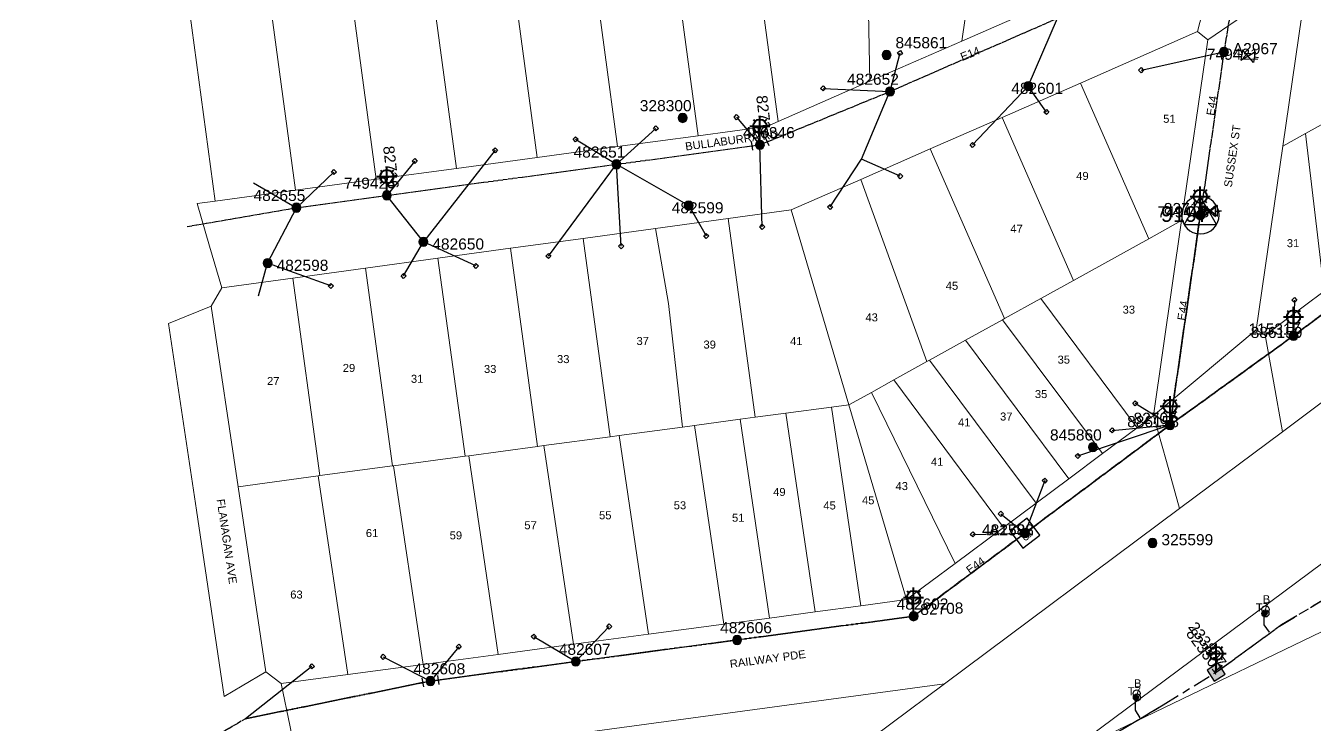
# Model space of a CAD drawing. Header units: metres. Extents: x 259786 to 261372, y 6264838 to 6265913.
# Drawn here: x 260181.9 to 260471.9, y 6265454.5 to 6265611.9 of the extents above; entities that cross this region are included whole.
import ezdxf
from ezdxf.enums import TextEntityAlignment as Align

# ---------------------------------------------------------------- set-up
doc = ezdxf.new("R2010")
doc.units = ezdxf.units.M
doc.linetypes.add('Cable Exist OH', pattern=[1, 1, 0])
doc.linetypes.add('Cable Exist UG', pattern=[8.2, 4, -1.2, 1.8, -1.2])
doc.layers.get('0').update_dxf_attribs({"color": 6})
doc.layers.add('Cadastre Land Parcels_SP_EXT', color=9, linetype='Continuous', lineweight=5)
doc.layers.add('Cadastre Roads_SP_EXT', color=9, linetype='Continuous', lineweight=5)
for name, color, linetype in [('Duct_SP_EXT', 7, 'Continuous'), ('Equip_LV_EXT', 7, 'Continuous'), ('Equip_SP_HV_EXT', 7, 'Continuous'), ('Equip_SP_SL_EXT', 7, 'Continuous'), ('Mains_HV_EXT', 7, 'Continuous'), ('Mains_LV_EXT', 7, 'Continuous'), ('Mains_SL_EXT', 7, 'Continuous'), ('Services_SP_EXT', 7, 'Continuous'), ('Sub_SP_TR_HV_LV_EXT', 7, 'Continuous'), ('SupportsOH_SP_TR_HV_LV_SL_EXT', 7, 'Continuous'), ('SupportsUG_SP_LV_SL_EXT', 7, 'Continuous'), ('Trench_SP_EXT', 7, 'Continuous')]:
    doc.layers.add(name, color=color, linetype=linetype)
doc.styles.add('COLUMN_LABEL', font='arial.ttf')
doc.styles.add('iecARIAL', font='arial.ttf', dxfattribs={"height": 2})
doc.styles.add('POLE_LABEL', font='arial.ttf')
doc.styles.get("Standard").update_dxf_attribs({"font": 'arial.ttf'})

# ---------------------------------------------------------------- blocks, each defined once
blk = doc.blocks.new('SUB_POLE_EXT')
blk.add_wipeout([(0, 4.22), (0.42, 4.2), (0.83, 4.14), (1.21, 4.05), (1.62, 3.9), (1.99, 3.72), (2.35, 3.51), (2.68, 3.26), (2.99, 2.99), (3.28, 2.66), (3.52, 2.34), (3.76, 1.92), (3.9, 1.62), (4.04, 1.23), (4.18, 0.63), (4.22, 0), (4.18, -0.61), (4.06, -1.15), (3.9, -1.62), (3.58, -2.24), (3.22, -2.73), (2.97, -3.01), (2.68, -3.26), (2.36, -3.5), (2, -3.72), (1.64, -3.89), (1.25, -4.03), (0.82, -4.14), (0.42, -4.2), (0, -4.22), (-0.41, -4.2), (-0.8, -4.15), (-1.21, -4.05), (-1.62, -3.9), (-1.99, -3.73), (-2.35, -3.51), (-2.68, -3.26), (-2.96, -3.02), (-3.23, -2.72), (-3.51, -2.35), (-3.71, -2.01), (-3.91, -1.6), (-4.05, -1.21), (-4.16, -0.76), (-4.22, -0.14), (-4.21, 0.39), (-4.14, 0.83), (-4.03, 1.27), (-3.9, 1.63), (-3.71, 2.02), (-3.5, 2.37), (-3.28, 2.67), (-2.99, 2.99), (-2.68, 3.27), (-2.33, 3.52), (-1.98, 3.73), (-1.63, 3.9), (-1.2, 4.05), (-0.78, 4.15), (-0.4, 4.21)])
blk.add_line((2.16, 0.48), (2.16, 0.48, 0))
blk.add_lwpolyline([(-4.22, 0, 1), (4.22, 0, 1)], format="xyb", close=True)
blk.add_lwpolyline([(2.14, 0.52), (0, 4.22), (-3.66, -2.11), (3.66, -2.11)], close=True)
for tag, height, flags, p in [('ASSET_NUM', 3.5, 8, (2, 2)), ('STREET_CODE', 0.2, 9, (1.5, 0)), ('CONSTRUCTED_VOLTAGE', 0.2, 9, (1.5, -0.2)), ('OPERATING_VOLTAGE', 0.2, 9, (1.5, -0.6)), ('OPERATED_BY', 0.2, 9, (1.5, -0.8)), ('ORIENTATION', 0.2, 9, (1.5, -1.2)), ('OWNED_BY', 0.2, 9, (1.5, -1.4)), ('SECONDARY_VOLTAGE', 0.2, 9, (1.5, -1.6)), ('STATE', 0.2, 9, (1.5, -1.8)), ('SUBSTATION_TYPE', 0.2, 9, (1.5, -2)), ('STREETNAME', 0.2, 9, (1.5, -2.8)), ('SUBURB', 0.2, 9, (1.5, -3)), ('NO_PHASES', 0.2, 9, (1.5, -0.4)), ('MAINTAINED_BY', 0.2, 9, (1.5, -1)), ('USAGE', 0.2, 9, (1.5, -2.2)), ('LEGEND', 0.2, 9, (1.5, -2.4)), ('LOCATION', 0.2, 9, (1.5, -2.6)), ('Z', 0.2, 1, (1.5, -3.4)), ('NOTES', 0.2, 9, (1.5, -3.2))]:
    blk.add_attdef(tag, text='', height=height, dxfattribs=dict(flags=flags)).set_placement(p, align=Align.MIDDLE_LEFT)
blk = doc.blocks.new('COLUMN_EXT')
blk.add_hatch(color=256).paths.add_polyline_path([(-1.49, 1.48), (-1.49, -1.49), (1.48, -1.49), (1.48, 1.48)])
blk.add_lwpolyline([(-1.49, -1.49), (1.48, -1.49), (1.48, 1.48), (-1.49, 1.48)], close=True)
for tag, height, style, flags, p in [('ASSET_NUM', 2.5, 'COLUMN_LABEL', 8, (2, 2)), ('STRUCTURE_PLANT_NUMBER', 0.2, 'POLE_LABEL', 9, (1.81, 0.03)), ('STREET_CODE', 0.2, 'COLUMN_LABEL', 9, (1.81, -0.2))]:
    blk.add_attdef(tag, text='', height=height, dxfattribs=dict(style=style, flags=flags)).set_placement(p, align=Align.MIDDLE_LEFT)
at = {"flags": 1}
blk.add_attdef('Z', (1.81, -2.35), '', height=0.2, dxfattribs=at)
at = {"flags": 9}
for tag, p in [('COLUMN_TYPE', (1.81, -0.4)), ('OWNED_BY', (1.81, -0.6)), ('STATE', (1.81, -0.8)), ('USAGE', (1.81, -1)), ('STREETNAME', (1.81, -1.6)), ('SUBURB', (1.81, -1.8)), ('LEGEND', (1.81, -1.2)), ('LOCATION', (1.81, -1.4)), ('NOTES', (1.81, -2))]:
    blk.add_attdef(tag, text='', height=0.2, dxfattribs=at).set_placement(p, align=Align.MIDDLE_LEFT)
blk = doc.blocks.new('DUCT_EXT')
blk.add_circle((0, 0.8), 0.8)
at = {"flags": 1}
blk.add_attdef('Z', (0, 0), '', height=0.2, dxfattribs=at)
at = {"flags": 9}
for tag, p in [('DUCT_CODE', (0, 0)), ('XSECT_TYPE', (0, -0.2)), ('STATE', (0, -0.6)), ('FB_REFERENCE', (0, -0.4)), ('NOTES', (0, -0.8))]:
    blk.add_attdef(tag, text='', height=0.2, dxfattribs=at).set_placement(p, align=Align.MIDDLE_LEFT)
blk = doc.blocks.new('LV_OH_LINKS_DISTFUSE_EXT')
for p, q in [((0, 0), (0.96, 0)), ((3.84, 0), (4.8, 0))]:
    blk.add_line(p, q)
blk.add_lwpolyline([(3.84, -1.2), (3.84, 1.2), (0.96, -1.2), (0.96, 1.2)], close=True)
at = {"flags": 9}
for tag, p in [('ACTUAL_STATUS', (0, 0)), ('CONSTRUCTED_VOLTAGE', (0, -0.2)), ('OPERATING_VOLTAGE', (0, -0.6)), ('ORIENTATION', (0, -0.8)), ('OWNED_BY', (0, -1)), ('STATE', (0, -1.2)), ('SWITCH_TYPE', (0, -1.4)), ('NO_PHASES', (0, -0.4)), ('USAGE', (0, -1.6)), ('NOTES', (0, -1.8))]:
    blk.add_attdef(tag, text='', height=0.2, dxfattribs=at).set_placement(p, align=Align.MIDDLE_LEFT)
at = {"flags": 1}
blk.add_attdef('Z', (0, 0), '', height=0.2, dxfattribs=at)
blk = doc.blocks.new('SL_LANTERN_EXT')
at = {"lineweight": 40}
for p, q in [((0, 1.97), (0, 6.47)), ((-2.25, 4.22), (2.25, 4.22)), ((-1.46, 5.68), (-1.06, 5.28)), ((-1.46, 2.76), (-1.06, 3.16)), ((1.46, 5.68), (1.06, 5.28)), ((1.46, 2.76), (1.06, 3.16)), ((0, 0), (0, 2.72))]:
    blk.add_line(p, q, dxfattribs=at)
blk.add_circle((0, 4.22), 1.5, dxfattribs=at)
at = {"style": 'iecARIAL', "flags": 8}
blk.add_attdef('ASSET_NUM', (1.5, 1.5), '', height=2.5, dxfattribs=at)
for tag, p, height, flags in [('OPERATING_VOLTAGE', (0.98, -1.65), 0.2, 9), ('ORIENTATION', (0.98, -1.85), 0.2, 9), ('OWNED_BY', (0.98, -2.05), 0.2, 9), ('STATE', (0.98, -2.25), 0.2, 9), ('CONSTRUCTED_VOLTAGE', (0.98, -0.65), 0.2, 9), ('CONTROL_TYPE', (0.98, -0.85), 0.2, 9), ('LANTERN_PURPOSE', (0.98, -1.05), 0.2, 9), ('LANTERN_TYPE', (0.98, -1.25), 0.2, 9), ('NO_PHASES', (0.98, -1.45), 0.2, 9), ('USAGE', (0.98, -2.45), 0.2, 9), ('CEXIST', (0.98, -2.65), 0.2, 9), ('CNEW', (0.98, -2.85), 0.2, 9), ('CNUMBER', (0.98, -3.05), 0.2, 9), ('LNUMBER', (2.18, -3.25), 2.5, 8), ('CREMOVE', (0.98, -3.25), 0.2, 9), ('CREPLACE', (0.98, -3.45), 0.2, 9), ('LKINGHEIGHT', (0.98, -3.65), 0.2, 9), ('LBRACKET', (0.98, -3.85), 0.2, 9), ('LBRACKETVOCAB', (0.98, -4.05), 0.2, 9), ('LCATEGORY', (0.98, -4.25), 0.2, 9), ('LCHARGE1', (0.98, -4.45), 0.2, 9), ('LCHARGE1PERCENT', (0.98, -4.65), 0.2, 9), ('LCHARGE2', (0.98, -4.85), 0.2, 9), ('LCHARGE2PERCENT', (0.98, -5.05), 0.2, 9), ('LCHARGE3', (0.98, -5.25), 0.2, 9), ('LCHARGE3PERCENT', (0.98, -5.45), 0.2, 9), ('LEXIST', (0.98, -5.65), 0.2, 9), ('LLAMP', (0.98, -5.85), 0.2, 9), ('LLAMPVOCAB', (0.98, -6.05), 0.2, 9), ('LMAST', (0.98, -6.25), 0.2, 9), ('LMASTVOCAB', (0.98, -6.45), 0.2, 9), ('LNEW', (0.98, -6.65), 0.2, 9), ('LANTNUMBER', (0.98, -6.85), 0.2, 9), ('LOUTREACH', (0.98, -7.25), 0.2, 9), ('LOUTREACHVOCAB', (0.98, -7.45), 0.2, 9), ('LRATECODE', (0.98, -7.65), 0.2, 9), ('LREMOVE', (0.98, -7.85), 0.2, 9), ('LREPLACE', (0.98, -8.05), 0.2, 9), ('LTYPE', (0.98, -8.25), 0.2, 9), ('LTYPEVOCAB', (0.98, -8.45), 0.2, 9), ('LEGEND', (0.98, -8.65), 0.2, 9), ('LOCATION', (0.98, -8.85), 0.2, 9), ('STREETNAME', (0.98, -9.25), 0.2, 9), ('SUBURB', (0.98, -9.45), 0.2, 1), ('NOTES', (0.98, -9.05), 0.2, 9)]:
    blk.add_attdef(tag, p, '', height=height, dxfattribs=dict(flags=flags))
blk = doc.blocks.new('CCP_EXT')
blk.add_wipeout([(0, 0.57), (0.57, 0), (0, -0.57), (-0.57, 0)])
blk.add_lwpolyline([(-0.57, 0), (0, 0.57), (0.57, 0), (0, -0.57), (-0.57, 0)])
at = {"flags": 1}
blk.add_attdef('Z', (0, 0), '', height=0.2, dxfattribs=at)
at = {"flags": 9}
for tag, p in [('CCP_TYPE', (0, 0)), ('CONSTRUCTED_VOLTAGE', (0, -0.2)), ('OPERATING_VOLTAGE', (0, -0.6)), ('ORIENTATION', (0, -0.8)), ('OWNED_BY', (0, -1)), ('STATE', (0, -1.8)), ('NO_PHASES', (0, -0.4)), ('USAGE', (0, -1.2)), ('LEGEND', (0, -1.4)), ('LIFE_SUPPORT', (0, -1.6)), ('NOTES', (0, -2))]:
    blk.add_attdef(tag, text='', height=0.2, dxfattribs=at).set_placement(p, align=Align.MIDDLE_LEFT)
blk = doc.blocks.new('POLE_EXT')
blk.add_hatch(color=256).paths.add_polyline_path([(-1, 0, 1), (1, 0, 1)])
blk.add_lwpolyline([(-1, 0, 1), (1, 0, 1)], format="xyb", close=True)
for tag, height, flags, p in [('pNumber', 2.5, 8, (-17.84, 2.07)), ('OWNED_BY', 0.2, 9, (1.35, -0.4)), ('SPECIAL_USE', 0.2, 9, (1.35, -0.8)), ('STATE', 0.2, 9, (1.35, -1)), ('cLV', 0.2, 9, (1.35, -1.4)), ('hDepth', 0.2, 9, (1.35, -1.6)), ('hDia', 0.2, 9, (1.35, -1.8)), ('cHV', 0.2, 9, (1.35, -2)), ('PARENT', 0.2, 9, (1.35, -0.6)), ('USAGE', 0.2, 9, (1.35, -1.2)), ('LBRACKET', 0.2, 9, (1.35, -2.2)), ('LExisting', 0.2, 9, (1.35, -2.4)), ('LANTNUMBER', 0.2, 9, (1.35, -2.6)), ('LOther', 0.2, 9, (1.35, -2.8)), ('LRemove', 0.2, 9, (1.35, -3)), ('cLinedev', 0.2, 9, (1.35, -3.4)), ('pExisting', 0.2, 9, (1.35, -3.8)), ('pFooting', 0.2, 9, (1.35, -4.4)), ('pNew', 0.2, 9, (1.35, -4.6)), ('pRelocate', 0.2, 9, (1.35, -5)), ('pRemove', 0.2, 9, (1.35, -5.2)), ('pReplace', 0.2, 9, (1.35, -5.4)), ('pStay', 0.2, 9, (1.35, -5.6)), ('pType', 0.2, 9, (1.35, -5.8)), ('LEGEND', 0.2, 9, (1.35, -3.2)), ('LOCATION', 0.2, 9, (1.35, -3.6)), ('PFNUMBER', 0.2, 9, (1.35, -4)), ('NEWPFNUMBER', 0.2, 9, (1.35, -4.2)), ('cspan', 0.2, 9, (1.35, -6)), ('STREETNAME', 0.2, 9, (1.35, -6.2)), ('SUBURB', 0.2, 9, (1.35, -6.4)), ('OPERATED_BY', 0.2, 9, (1.36, -7.01)), ('NOTES', 0.2, 9, (1.35, -6.6)), ('MAINTAINED_BY', 0.2, 9, (1.36, -6.81))]:
    blk.add_attdef(tag, text='', height=height, dxfattribs=dict(flags=flags)).set_placement(p, align=Align.MIDDLE_LEFT)
at = {"style": 'POLE_LABEL'}
for tag, height, flags, p in [('ASSET_NUM', 2.5, 8, (2, 2)), ('STRUCTURE_PLANT_NUMBER', 0.2, 9, (1.35, 0.03)), ('STREET_CODE', 0.2, 9, (1.35, -0.2))]:
    blk.add_attdef(tag, text='', height=height, dxfattribs=dict(at, flags=flags)).set_placement(p, align=Align.MIDDLE_LEFT)
at = {"flags": 1}
blk.add_attdef('Z', (1.35, -7.33), '', height=0.2, dxfattribs=at)
blk = doc.blocks.new('HV_DOF_CLOSED_EXT')
for p, q in [((0, 7.9), (0, 6.94)), ((0, 4.06), (0, 3.1))]:
    blk.add_line(p, q)
blk.add_lwpolyline([(-1.2, 4.06), (1.2, 4.06), (-1.2, 6.94), (1.2, 6.94)], close=True)
for tag, height, flags, p in [('ASSET_NUM', 2.5, 8, (2, 2)), ('STREET_CODE', 0.2, 9, (1.5, 0)), ('ACTUAL_STATUS', 0.2, 9, (1.5, -0.2)), ('CONSTRUCTED_VOLTAGE', 0.2, 9, (1.5, -0.4)), ('OPERATING_VOLTAGE', 0.2, 9, (1.5, -0.8)), ('ORIENTATION', 0.2, 9, (1.5, -1)), ('OWNED_BY', 0.2, 9, (1.5, -1.2)), ('OPERATED_BY', 0.2, 9, (1.5, -1.4)), ('STATE', 0.2, 9, (1.5, -1.8)), ('SWITCH_TYPE', 0.2, 9, (1.5, -2)), ('STREETNAME', 0.2, 9, (1.5, -2.8)), ('SUBURB', 0.2, 9, (1.5, -3)), ('NO_PHASES', 0.2, 9, (1.5, -0.6)), ('MAINTAINED_BY', 0.2, 9, (1.5, -1.6)), ('USAGE', 0.2, 9, (1.5, -2.2)), ('LEGEND', 0.2, 9, (1.5, -2.4)), ('LOCATION', 0.2, 9, (1.5, -2.6)), ('Z', 0.2, 1, (1.5, -3.6)), ('NOTES', 0.2, 9, (1.5, -3.2)), ('LABEL_ALIGNMENT', 0.2, 9, (1.5, -3.4))]:
    blk.add_attdef(tag, text='', height=height, dxfattribs=dict(flags=flags)).set_placement(p, align=Align.MIDDLE_LEFT)
blk = doc.blocks.new('HV_LOAD_BREAK_EXT')
blk.add_lwpolyline([(-2.4, -2.4), (2.4, -2.4), (2.4, 2.4), (-2.4, 2.4)], close=True)
at = {"insert": (-1.1, 0.99), "char_height": 2, "width": 2.9628, "attachment_point": 1}
blk.add_mtext('{\\Fisocp|c0;LB}', dxfattribs=at)
for tag, height, flags, p in [('ASSET_NUM', 2.5, 8, (2, 2)), ('STREET_CODE', 0.2, 9, (1.5, 0)), ('ACTUAL_STATUS', 0.2, 9, (1.5, -0.2)), ('CONSTRUCTED_VOLTAGE', 0.2, 9, (1.5, -0.4)), ('OPERATING_VOLTAGE', 0.2, 9, (1.5, -0.8)), ('ORIENTATION', 0.2, 9, (1.5, -1)), ('OWNED_BY', 0.2, 9, (1.5, -1.2)), ('OPERATED_BY', 0.2, 9, (1.5, -1.4)), ('STATE', 0.2, 9, (1.5, -1.8)), ('SWITCH_TYPE', 0.2, 9, (1.5, -2)), ('STREETNAME', 0.2, 9, (1.5, -2.8)), ('SUBURB', 0.2, 9, (1.5, -3)), ('NO_PHASES', 0.2, 9, (1.5, -0.6)), ('MAINTAINED_BY', 0.2, 9, (1.5, -1.6)), ('USAGE', 0.2, 9, (1.5, -2.2)), ('LEGEND', 0.2, 9, (1.5, -2.4)), ('LOCATION', 0.2, 9, (1.5, -2.6)), ('Z', 0.2, 1, (1.5, -3.6)), ('NOTES', 0.2, 9, (1.5, -3.2)), ('LABEL_ALIGNMENT', 0.2, 9, (1.5, -3.4))]:
    blk.add_attdef(tag, text='', height=height, dxfattribs=dict(flags=flags)).set_placement(p, align=Align.MIDDLE_LEFT)
blk = doc.blocks.new('End Shackle_EXT')
blk.add_wipeout([(0, 0.25), (1.81, 0.25), (1.82, -0.25), (0, -0.25)])
blk.add_line((1.81, -1), (1.81, 1))
at = {"flags": 1}
blk.add_attdef('Z', (0, 0), '', height=0.2, dxfattribs=at)
at = {"flags": 9}
for tag, p in [('CONNECTOR_TYPE', (0, 0)), ('CONSTRUCTED_VOLTAGE', (0, -0.2)), ('OPERATING_VOLTAGE', (0, -0.6)), ('ORIENTATION', (0, -0.8)), ('OWNED_BY', (0, -1)), ('STATE', (0, -1.2)), ('NO_PHASES', (0, -0.4)), ('USAGE', (0, -1.4)), ('NOTES', (0, -1.6))]:
    blk.add_attdef(tag, text='', height=0.2, dxfattribs=at).set_placement(p, align=Align.MIDDLE_LEFT)
blk = doc.blocks.new('CABLE_LARGE_EXT')
h = blk.add_hatch(color=256)
edge = h.paths.add_edge_path()
edge.add_arc((0, 0.55), 0.55, 0, 360)
blk.add_circle((0, 0.55), 0.55)
at = {"flags": 1}
blk.add_attdef('Z', (0, 0), '', height=0.2, dxfattribs=at)
at = {"flags": 9}
for tag, p in [('COND_CODE', (0, 0)), ('STATE', (0, -0.4)), ('XSECT_SIZE', (0, -0.6)), ('FB_REFERENCE', (0, -0.2)), ('NOTES', (0, -0.8))]:
    blk.add_attdef(tag, text='', height=0.2, dxfattribs=at).set_placement(p, align=Align.MIDDLE_LEFT)

msp = doc.modelspace()

# ---------------------------------------------------------------- linework, layer by layer
at = {"layer": 'Cadastre Land Parcels_SP_EXT', "linetype": 'Continuous'}
for points in [[(260406.05, 6265702.19), (260315.69, 6265715.35), (260306.19, 6265650.09), (260324.64, 6265649.98), (260343.09, 6265649.9), (260370.76, 6265649.75), (260371.77, 6265599.42), (260392.42, 6265608.44), (260406.05, 6265702.19)], [(260424.17, 6265699.56), (260406.05, 6265702.19), (260392.42, 6265608.44), (260412.14, 6265617.07), (260424.17, 6265699.56)], [(260232.41, 6265650.45), (260213.97, 6265650.53), (260224.5, 6265572.44), (260242.6, 6265574.89), (260232.41, 6265650.45)], [(260242.6, 6265574.89), (260260.71, 6265577.35), (260250.86, 6265650.35), (260232.41, 6265650.45), (260242.6, 6265574.89)], [(260269.3, 6265650.27), (260250.86, 6265650.35), (260260.71, 6265577.35), (260278.81, 6265579.81), (260269.3, 6265650.27)], [(260287.75, 6265650.17), (260269.3, 6265650.27), (260278.81, 6265579.81), (260296.91, 6265582.26), (260287.75, 6265650.17)], [(260306.19, 6265650.09), (260287.75, 6265650.17), (260296.91, 6265582.26), (260315.02, 6265584.72), (260306.19, 6265650.09)], [(260324.64, 6265649.98), (260306.19, 6265650.09), (260315.02, 6265584.72), (260333.12, 6265587.17), (260324.64, 6265649.98)], [(260343.09, 6265649.9), (260324.64, 6265649.98), (260333.12, 6265587.17), (260348.58, 6265589.27), (260351.15, 6265590.39), (260343.09, 6265649.9)], [(260351.15, 6265590.39), (260371.77, 6265599.42), (260370.76, 6265649.75), (260343.09, 6265649.9), (260351.15, 6265590.39)], [(260494.74, 6265601.63), (260479.26, 6265629.98), (260470.37, 6265624.18), (260464.69, 6265584.83), (260469.73, 6265587.64), (260474.78, 6265590.47), (260484.89, 6265596.13), (260494.74, 6265601.63)], [(260434.5, 6265563.96), (260419.11, 6265599.01), (260401.52, 6265591.28), (260417.6, 6265554.62), (260434.5, 6265563.96)], [(260417.6, 6265554.62), (260401.52, 6265591.28), (260385.33, 6265584.18), (260402.08, 6265546.02), (260410.25, 6265550.54), (260417.6, 6265554.62)], [(260489.66, 6265563.87), (260474.78, 6265590.47), (260469.73, 6265587.64), (260473.94, 6265552.17), (260489.66, 6265563.87)], [(260473.94, 6265552.17), (260469.73, 6265587.64), (260464.69, 6265584.83), (260458.68, 6265543.49), (260460.69, 6265542.31), (260473.94, 6265552.17)], [(260402.08, 6265546.02), (260385.33, 6265584.18), (260369.7, 6265577.32), (260384.55, 6265536.33), (260385.21, 6265536.69), (260393.29, 6265541.15), (260401.63, 6265545.77), (260402.08, 6265546.02)], [(260384.55, 6265536.33), (260369.7, 6265577.32), (260354.06, 6265570.46), (260367.05, 6265526.62), (260372.1, 6265529.41), (260377.13, 6265532.21), (260384.55, 6265536.33)], [(260367.05, 6265526.62), (260354.06, 6265570.46), (260339.87, 6265568.54), (260345.97, 6265523.82), (260352.84, 6265524.74), (260363.12, 6265526.11), (260367.05, 6265526.62)], [(260329.65, 6265521.63), (260326.49, 6265549.38), (260323.56, 6265566.29), (260307.25, 6265564.07), (260313.34, 6265519.44), (260315.38, 6265519.71), (260329.65, 6265521.63)], [(260345.97, 6265523.82), (260339.87, 6265568.54), (260323.56, 6265566.29), (260326.49, 6265549.38), (260329.65, 6265521.63), (260332.3, 6265521.98), (260342.57, 6265523.36), (260345.97, 6265523.82)], [(260313.34, 6265519.44), (260307.25, 6265564.07), (260290.93, 6265561.86), (260297.02, 6265517.25), (260298.46, 6265517.44), (260313.34, 6265519.44)], [(260297.02, 6265517.25), (260290.93, 6265561.86), (260274.62, 6265559.61), (260280.71, 6265515.06), (260281.54, 6265515.17), (260297.02, 6265517.25)], [(260274.62, 6265559.61), (260258.31, 6265557.39), (260264.39, 6265512.87), (260264.61, 6265512.9), (260280.71, 6265515.06), (260274.62, 6265559.61)], [(260248.08, 6265510.69), (260242, 6265555.14), (260226, 6265552.97), (260223.6, 6265548.85), (260229.65, 6265508.19), (260247.69, 6265510.63), (260248.08, 6265510.69)], [(260264.39, 6265512.87), (260258.31, 6265557.39), (260242, 6265555.14), (260248.08, 6265510.69), (260264.39, 6265512.87)], [(260431.91, 6265521.47), (260410.25, 6265550.54), (260402.08, 6265546.02), (260401.63, 6265545.77), (260424.08, 6265515.64), (260431.91, 6265521.47)], [(260424.08, 6265515.64), (260401.63, 6265545.77), (260393.29, 6265541.15), (260416.51, 6265509.99), (260424.08, 6265515.64)], [(260416.51, 6265509.99), (260393.29, 6265541.15), (260385.21, 6265536.69), (260409.18, 6265504.52), (260416.51, 6265509.99)], [(260409.18, 6265504.52), (260385.21, 6265536.69), (260384.55, 6265536.33), (260377.13, 6265532.21), (260401.83, 6265499.05), (260409.18, 6265504.52)], [(260401.83, 6265499.05), (260377.13, 6265532.21), (260372.1, 6265529.41), (260390.95, 6265490.92), (260401.83, 6265499.05)], [(260380.04, 6265482.79), (260390.95, 6265490.92), (260372.1, 6265529.41), (260367.05, 6265526.62), (260380.04, 6265482.79)], [(260363.12, 6265526.11), (260352.84, 6265524.74), (260359.48, 6265480.04), (260369.75, 6265481.42), (260363.12, 6265526.11)], [(260367.05, 6265526.62), (260363.12, 6265526.11), (260369.75, 6265481.42), (260380.04, 6265482.79), (260367.05, 6265526.62)], [(260349.2, 6265478.66), (260342.57, 6265523.36), (260332.3, 6265521.98), (260338.93, 6265477.28), (260349.2, 6265478.66)], [(260359.48, 6265480.04), (260352.84, 6265524.74), (260345.97, 6265523.82), (260342.57, 6265523.36), (260349.2, 6265478.66), (260359.48, 6265480.04)], [(260338.93, 6265477.28), (260332.3, 6265521.98), (260329.65, 6265521.63), (260315.38, 6265519.71), (260322.01, 6265475.01), (260338.93, 6265477.28)], [(260305.09, 6265472.74), (260298.46, 6265517.44), (260297.02, 6265517.25), (260281.54, 6265515.17), (260288.17, 6265470.47), (260305.09, 6265472.74)], [(260322.01, 6265475.01), (260315.38, 6265519.71), (260313.34, 6265519.44), (260298.46, 6265517.44), (260305.09, 6265472.74), (260322.01, 6265475.01)], [(260281.54, 6265515.17), (260280.71, 6265515.06), (260264.61, 6265512.9), (260271.25, 6265468.2), (260288.17, 6265470.47), (260281.54, 6265515.17)], [(260271.25, 6265468.2), (260264.61, 6265512.9), (260264.39, 6265512.87), (260248.08, 6265510.69), (260247.69, 6265510.63), (260254.33, 6265465.93), (260271.25, 6265468.2)], [(260254.33, 6265465.93), (260247.69, 6265510.63), (260229.65, 6265508.19), (260235.89, 6265466.53), (260239.37, 6265463.92), (260254.33, 6265465.93)], [(260496.37, 6265486.65), (260485.32, 6265499.77), (260414.85, 6265447.36), (260496.37, 6265486.65)]]:
    msp.add_lwpolyline(points, close=True, dxfattribs=at)
at = {"layer": 'Cadastre Roads_SP_EXT', "linetype": 'Continuous'}
msp.add_lwpolyline([(260229.65, 6265508.19), (260223.6, 6265548.85), (260218.09, 6265546.57), (260214.02, 6265544.89), (260220.27, 6265502.95), (260226.52, 6265461.02), (260230.57, 6265463.4), (260235.89, 6265466.53), (260229.65, 6265508.19)], close=True, dxfattribs=at)
at = {"layer": 'Duct_SP_EXT'}
for points in [[(260460.36, 6265479.2), (260460.36, 6265477.16), (260461.59, 6265475.46)], [(260431.44, 6265459.96), (260431.44, 6265457.92), (260432.5, 6265456.21)]]:
    msp.add_lwpolyline(points, dxfattribs=at)
at = {"layer": 'Mains_HV_EXT', "linetype": 'Cable Exist OH'}
msp.add_lwpolyline([(260455.51, 6265631.61), (260451.4, 6265606)], dxfattribs=at)
at = {"layer": 'Mains_HV_EXT', "linetype": 'Continuous'}
msp.add_lwpolyline([(260440.91, 6265523.26, 0.203139), (260439.58, 6265524.07)], format="xyb", dxfattribs=at)
at = {"layer": 'Mains_LV_EXT', "linetype": 'Cable Exist OH'}
for points in [[(260455.51, 6265631.61), (260451.4, 6265606)], [(260242.78, 6265570.97), (260263.12, 6265573.73)], [(260218.23, 6265566.74), (260242.78, 6265570.97)], [(260439.29, 6265522.09), (260467.07, 6265542.16)]]:
    msp.add_lwpolyline(points, dxfattribs=at)
at = {"layer": 'Mains_LV_EXT', "linetype": 'Continuous'}
msp.add_lwpolyline([(260440.91, 6265523.26, 0.622725), (260439.58, 6265524.07)], format="xyb", dxfattribs=at)
at = {"layer": 'Mains_SL_EXT', "linetype": 'Cable Exist OH'}
for points in [[(260218.23, 6265566.74), (260242.78, 6265570.97), (260263.12, 6265573.73)], [(260439.29, 6265522.09), (260467.07, 6265542.16)]]:
    msp.add_lwpolyline(points, dxfattribs=at)
at = {"layer": 'Mains_SL_EXT', "linetype": 'Cable Exist UG'}
msp.add_lwpolyline([(260449.65, 6265466.48), (260450.62, 6265467.12), (260463.88, 6265476.81), (260482.97, 6265488.29)], dxfattribs=at)
msp.add_lwpolyline([(260407.13, 6265441.47, 0.034803), (260421.51, 6265449.47), (260421.51, 6265449.47), (260437.74, 6265459.1), (260449.66, 6265466.48)], format="xyb", dxfattribs=at)
at = {"layer": 'Services_SP_EXT'}
for points in [[(260407.39, 6265598.32), (260413.97, 6265613.59)], [(260369.87, 6265581.86), (260376.29, 6265597.12)], [(260233.15, 6265576.53), (260242.78, 6265570.97)], [(260271.34, 6265563.29), (260263.12, 6265573.73)], [(260236.31, 6265558.5), (260242.78, 6265570.97)], [(260234.24, 6265551.17), (260236.31, 6265558.5)]]:
    msp.add_lwpolyline(points, dxfattribs=at)
at = {"layer": 'Trench_SP_EXT', "linetype": 'Cable Exist UG'}
for points in [[(260449.66, 6265466.48), (260464.38, 6265477.17), (260482.78, 6265488.13)], [(260406.87, 6265441.25), (260413.29, 6265444.59), (260437.74, 6265459.1), (260449.66, 6265466.48)]]:
    msp.add_lwpolyline(points, dxfattribs=at)

# ---------------------------------------------------------------- block references
at = {"layer": 'Duct_SP_EXT'}
for name, p, rotation in [('DUCT_EXT', (260459.94, 6265479.7), 269.8653190679388), ('DUCT_EXT', (260459.96, 6265480.59), 269.584493039168), ('CABLE_LARGE_EXT', (260460, 6265479.7), 270.0744268379466), ('DUCT_EXT', (260430.99, 6265461.7), 269.8472325500512), ('DUCT_EXT', (260431.03, 6265460.79), 269.8653190679388), ('CABLE_LARGE_EXT', (260431.07, 6265460.78), 270.0744268379466)]:
    msp.add_blockref(name, p, dxfattribs=dict(at, rotation=rotation))
at = {"layer": 'Equip_SP_HV_EXT'}
ref = msp.add_blockref('HV_DOF_CLOSED_EXT', (260451.4, 6265606), dxfattribs=dict(at, rotation=260.4048643494135))
ref.add_attrib('ASSET_NUM', 'A2967', dxfattribs={"layer": '0', "height": 2.5}).set_placement((260453.4, 6265606.75), align=Align.MIDDLE_LEFT)
at = {"layer": 'Equip_SP_SL_EXT'}
ref = msp.add_blockref('SL_LANTERN_EXT', (260347.03, 6265585.11), dxfattribs=at)
ref.add_attrib('ASSET_NUM', '82717', dxfattribs={"layer": '0', "height": 2.5, "rotation": 276.5442, "style": 'iecARIAL'}).set_placement((260348.53, 6265586.61), align=Align.MIDDLE_RIGHT)
ref = msp.add_blockref('SL_LANTERN_EXT', (260263.12, 6265573.73), dxfattribs=at)
ref.add_attrib('ASSET_NUM', '82716', dxfattribs={"layer": '0', "height": 2.5, "rotation": 276.5787, "style": 'iecARIAL'}).set_placement((260264.62, 6265575.23), align=Align.MIDDLE_RIGHT)
ref = msp.add_blockref('SL_LANTERN_EXT', (260467.07, 6265542.16), dxfattribs=at)
ref.add_attrib('ASSET_NUM', '115317', dxfattribs={"layer": '0', "height": 2.5, "rotation": 359.8921, "style": 'iecARIAL'}).set_placement((260468.57, 6265543.66), align=Align.MIDDLE_RIGHT)
ref = msp.add_blockref('SL_LANTERN_EXT', (260439.29, 6265522.09), dxfattribs=at)
ref.add_attrib('ASSET_NUM', '82707', dxfattribs={"layer": '0', "height": 2.5, "rotation": 0.0324, "style": 'iecARIAL'}).set_placement((260440.79, 6265523.59), align=Align.MIDDLE_RIGHT)
ref = msp.add_blockref('SL_LANTERN_EXT', (260381.6, 6265479.06), dxfattribs=at)
ref.add_attrib('ASSET_NUM', '82708', dxfattribs={"layer": '0', "height": 2.5, "rotation": 2.2636, "style": 'iecARIAL'}).set_placement((260383.1, 6265480.56), align=Align.MIDDLE_LEFT)
ref = msp.add_blockref('SL_LANTERN_EXT', (260449.66, 6265466.48), dxfattribs=at)
ref.add_attrib('ASSET_NUM', '233807', dxfattribs={"layer": '0', "height": 2.5, "rotation": 306.3426, "style": 'iecARIAL'}).set_placement((260451.16, 6265467.98), align=Align.MIDDLE_RIGHT)
at = {"layer": 'Sub_SP_TR_HV_LV_EXT'}
ref = msp.add_blockref('SUB_POLE_EXT', (260446.09, 6265569.28), dxfattribs=at)
ref.add_attrib('ASSET_NUM', '9197', dxfattribs={"layer": '0', "height": 3.5}).set_placement((260448.09, 6265569.53), align=Align.MIDDLE_RIGHT)
at = {"layer": 'SupportsOH_SP_TR_HV_LV_SL_EXT'}
ref = msp.add_blockref('POLE_EXT', (260451.4, 6265606), dxfattribs=at)
ref.add_attrib('ASSET_NUM', '749421', dxfattribs={"layer": '0', "height": 2.5, "rotation": 0.0459, "style": 'POLE_LABEL'}).set_placement((260453.4, 6265606.75), align=Align.TOP_CENTER)
ref = msp.add_blockref('POLE_EXT', (260376.29, 6265597.12), dxfattribs=at)
ref.add_attrib('ASSET_NUM', '482652', dxfattribs={"layer": '0', "height": 2.5, "rotation": 359.9985, "style": 'POLE_LABEL'}).set_placement((260378.29, 6265597.87), align=Align.BOTTOM_RIGHT)
ref = msp.add_blockref('POLE_EXT', (260407.39, 6265598.32), dxfattribs=at)
ref.add_attrib('ASSET_NUM', '482601', dxfattribs={"layer": '0', "height": 2.5, "rotation": 0.026, "style": 'POLE_LABEL'}).set_placement((260409.39, 6265599.07), align=Align.TOP_CENTER)
ref = msp.add_blockref('POLE_EXT', (260263.12, 6265573.73), dxfattribs=at)
ref.add_attrib('ASSET_NUM', '749424', dxfattribs={"layer": '0', "height": 2.5, "style": 'POLE_LABEL'}).set_placement((260265.12, 6265574.48), align=Align.BOTTOM_RIGHT)
ref = msp.add_blockref('POLE_EXT', (260242.78, 6265570.97), dxfattribs=at)
ref.add_attrib('ASSET_NUM', '482655', dxfattribs={"layer": '0', "height": 2.5, "rotation": 359.9572, "style": 'POLE_LABEL'}).set_placement((260244.78, 6265571.72), align=Align.BOTTOM_RIGHT)
ref = msp.add_blockref('POLE_EXT', (260331.02, 6265571.45), dxfattribs=at)
ref.add_attrib('ASSET_NUM', '482599', dxfattribs={"layer": '0', "height": 2.5, "style": 'POLE_LABEL'}).set_placement((260333.02, 6265572.2), align=Align.TOP_CENTER)
ref = msp.add_blockref('POLE_EXT', (260271.34, 6265563.29), dxfattribs=at)
ref.add_attrib('ASSET_NUM', '482650', dxfattribs={"layer": '0', "height": 2.5, "rotation": 0.0679, "style": 'POLE_LABEL'}).set_placement((260273.34, 6265564.04), align=Align.TOP_LEFT)
ref = msp.add_blockref('POLE_EXT', (260236.31, 6265558.5), dxfattribs=at)
ref.add_attrib('ASSET_NUM', '482598', dxfattribs={"layer": '0', "height": 2.5, "rotation": 0.0451, "style": 'POLE_LABEL'}).set_placement((260238.31, 6265559.25), align=Align.TOP_LEFT)
ref = msp.add_blockref('POLE_EXT', (260467.07, 6265542.16), dxfattribs=at)
ref.add_attrib('ASSET_NUM', '886159', dxfattribs={"layer": '0', "height": 2.5, "rotation": 0.0673, "style": 'POLE_LABEL'}).set_placement((260469.07, 6265542.91), align=Align.MIDDLE_RIGHT)
ref = msp.add_blockref('POLE_EXT', (260439.29, 6265522.09), dxfattribs=at)
ref.add_attrib('ASSET_NUM', '886158', dxfattribs={"layer": '0', "height": 2.5, "style": 'POLE_LABEL'}).set_placement((260441.29, 6265522.84), align=Align.MIDDLE_RIGHT)
ref = msp.add_blockref('POLE_EXT', (260406.65, 6265497.74), dxfattribs=at)
ref.add_attrib('ASSET_NUM', '482592', dxfattribs={"layer": '0', "height": 2.5, "rotation": 359.9908, "style": 'POLE_LABEL'}).set_placement((260408.65, 6265498.49), align=Align.MIDDLE_RIGHT)
ref = msp.add_blockref('POLE_EXT', (260435.35, 6265495.53), dxfattribs=at)
ref.add_attrib('ASSET_NUM', '325599', dxfattribs={"layer": '0', "height": 2.5, "style": 'POLE_LABEL'}).set_placement((260437.35, 6265496.28), align=Align.MIDDLE_LEFT)
ref = msp.add_blockref('POLE_EXT', (260381.6, 6265479.06), dxfattribs=at)
ref.add_attrib('ASSET_NUM', '482602', dxfattribs={"layer": '0', "height": 2.5, "rotation": 0.023, "style": 'POLE_LABEL'}).set_placement((260383.6, 6265479.81), align=Align.BOTTOM_CENTER)
ref = msp.add_blockref('POLE_EXT', (260341.91, 6265473.73), dxfattribs=at)
ref.add_attrib('ASSET_NUM', '482606', dxfattribs={"layer": '0', "height": 2.5, "style": 'POLE_LABEL'}).set_placement((260343.91, 6265474.48), align=Align.BOTTOM_CENTER)
ref = msp.add_blockref('POLE_EXT', (260305.62, 6265468.87), dxfattribs=at)
ref.add_attrib('ASSET_NUM', '482607', dxfattribs={"layer": '0', "height": 2.5, "style": 'POLE_LABEL'}).set_placement((260307.62, 6265469.62), align=Align.BOTTOM_CENTER)
at = {"layer": 'SupportsUG_SP_LV_SL_EXT'}
ref = msp.add_blockref('COLUMN_EXT', (260449.65, 6265466.48), dxfattribs=dict(at, rotation=32.43903709262774))
ref.add_attrib('ASSET_NUM', '823301', dxfattribs={"layer": '0', "height": 2.5, "rotation": 306.3426, "style": 'COLUMN_LABEL'}).set_placement((260451.65, 6265467.23), align=Align.TOP_RIGHT)

# ---------------------------------------------------------------- texts
at = {"layer": 'Cadastre Land Parcels_SP_EXT'}
for s, p in [('51', (260437.74, 6265590.07)), ('49', (260418.18, 6265577.22)), ('47', (260403.36, 6265565.33)), ('31', (260465.55, 6265562.09)), ('45', (260388.83, 6265552.5)), ('33', (260428.62, 6265547.14)), ('43', (260370.77, 6265545.39)), ('37', (260319.28, 6265540.09)), ('39', (260334.34, 6265539.28)), ('41', (260353.82, 6265540.05)), ('33', (260301.4, 6265536.01)), ('35', (260413.99, 6265535.89)), ('29', (260253.2, 6265534.02)), ('33', (260284.96, 6265533.79)), ('27', (260236.17, 6265531.08)), ('31', (260268.53, 6265531.57)), ('35', (260408.88, 6265528.14)), ('41', (260391.58, 6265521.76)), ('37', (260401.05, 6265523.09)), ('41', (260385.5, 6265512.9)), ('43', (260377.54, 6265507.44)), ('49', (260350.01, 6265506.12)), ('45', (260369.99, 6265504.24)), ('55', (260310.85, 6265500.87)), ('53', (260327.65, 6265503.12)), ('45', (260361.3, 6265503.08)), ('57', (260294.05, 6265498.62)), ('51', (260340.75, 6265500.32)), ('61', (260258.39, 6265496.87)), ('59', (260277.25, 6265496.36)), ('63', (260241.39, 6265483.04))]:
    msp.add_text(s, height=1.8, dxfattribs=at).set_placement(p)
at = {"layer": 'Cadastre Roads_SP_EXT'}
for s, rotation, p in [('SUSSEX ST', 81.7721, (260453.16, 6265575.46)), ('BULLABURRA RD', 7.75, (260330.36, 6265583.82)), ('FLANAGAN AVE', 278.4004, (260224.83, 6265505.3)), ('RAILWAY PDE', 7.6683, (260340.39, 6265467.41))]:
    msp.add_text(s, height=1.8, rotation=rotation, dxfattribs=at).set_placement(p)
at = {"layer": 'Duct_SP_EXT'}
for s, p in [('B', (260460.14, 6265481.99)), ('T7', (260458.6, 6265480.17)), ('B', (260431.16, 6265463.08)), ('T7', (260429.79, 6265461.3))]:
    msp.add_text(s, height=1.8, dxfattribs=at).set_placement(p)
at = {"layer": 'Mains_LV_EXT'}
for s, rotation, p in [('E14', 21.7423, (260392.56, 6265603.97)), ('E44', 80.9397, (260449.21, 6265591.58)), ('E44', 80.7293, (260442.66, 6265545.48)), ('E44', 35.629, (260394.23, 6265488.48))]:
    msp.add_text(s, height=1.8, rotation=rotation, dxfattribs=at).set_placement(p)

# ---------------------------------------------------------------- next in the draw order: linework, layer by layer
at = {"layer": 'Cadastre Land Parcels_SP_EXT', "linetype": 'Continuous'}
for points in [[(260728.58, 6265625.76), (260666.01, 6265611.21), (260658.79, 6265611.3), (260585.55, 6265595.04), (260501.64, 6265548.29), (260464.56, 6265520.56), (260441.42, 6265503.27), (260388.53, 6265463.84), (260364.38, 6265445.83), (260354.77, 6265442.21), (260342.12, 6265438.34), (260329.23, 6265435.28), (260329.14, 6265435.26), (260202.62, 6265419.86), (259994.13, 6265394.46)], [(260078.49, 6265379.06), (260203.24, 6265397.05), (260208.67, 6265397.83), (260222.55, 6265399.84), (260237.85, 6265402.02), (260241.65, 6265402.54), (260280.56, 6265407.9), (260318.93, 6265413.22), (260333.24, 6265415.67), (260347.36, 6265419.03), (260361.23, 6265423.27), (260374.82, 6265428.39), (260388.05, 6265434.37), (260414.85, 6265447.36), (260485.32, 6265499.77), (260496.37, 6265486.65), (260516.41, 6265496.57), (260502.62, 6265512.21), (260550.16, 6265543.08), (260585.81, 6265556.8), (260632.08, 6265565.31)]]:
    msp.add_lwpolyline(points, dxfattribs=at)
for points in [[(260447.76, 6265608.74), (260445.44, 6265610.58), (260419.11, 6265599.01), (260434.5, 6265563.96), (260441.88, 6265568.06), (260447.76, 6265608.74)], [(260435.57, 6265524.21), (260441.88, 6265568.06), (260434.5, 6265563.96), (260417.6, 6265554.62), (260410.25, 6265550.54), (260431.91, 6265521.47), (260435.57, 6265524.21)]]:
    msp.add_lwpolyline(points, close=True, dxfattribs=at)
at = {"layer": 'Mains_HV_EXT', "linetype": 'Cable Exist OH'}
for points in [[(260451.4, 6265606), (260446.09, 6265569.28)], [(260439.29, 6265522.09), (260446.09, 6265569.28)]]:
    msp.add_lwpolyline(points, dxfattribs=at)
at = {"layer": 'Mains_LV_EXT', "linetype": 'Cable Exist OH'}
for points in [[(260451.4, 6265606), (260446.09, 6265569.28)], [(260446.09, 6265569.28), (260439.29, 6265522.09)]]:
    msp.add_lwpolyline(points, dxfattribs=at)
at = {"layer": 'Mains_SL_EXT', "linetype": 'Cable Exist OH'}
msp.add_lwpolyline([(260446.09, 6265569.28), (260439.29, 6265522.09)], dxfattribs=at)

# ---------------------------------------------------------------- next in the draw order: block references
at = {"layer": 'Equip_LV_EXT'}
for p in [(260445.68, 6265570.19), (260446.09, 6265570.28)]:
    msp.add_blockref('LV_OH_LINKS_DISTFUSE_EXT', p, dxfattribs=at)
at = {"layer": 'Equip_SP_SL_EXT'}
ref = msp.add_blockref('SL_LANTERN_EXT', (260446.09, 6265569.28), dxfattribs=at)
ref.add_attrib('ASSET_NUM', '82719', dxfattribs={"layer": '0', "height": 2.5, "rotation": 359.9839, "style": 'iecARIAL'}).set_placement((260447.59, 6265570.78), align=Align.MIDDLE_RIGHT)
at = {"layer": 'SupportsOH_SP_TR_HV_LV_SL_EXT'}
ref = msp.add_blockref('POLE_EXT', (260446.09, 6265569.28), dxfattribs=at)
ref.add_attrib('ASSET_NUM', '749423', dxfattribs={"layer": '0', "height": 2.5, "style": 'POLE_LABEL'}).set_placement((260448.09, 6265570.03), align=Align.MIDDLE_RIGHT)

# ---------------------------------------------------------------- next in the draw order: block references
at = {"layer": 'Services_SP_EXT'}
for p, rotation in [((260378.54, 6265605.75), 255.3513457815835), ((260394.88, 6265585.09), 90.0000000000002)]:
    msp.add_blockref('CCP_EXT', p, dxfattribs=dict(at, rotation=rotation))
for p in [(260432.77, 6265601.91), (260361.23, 6265597.81), (260411.47, 6265592.49), (260323.65, 6265588.81), (260341.79, 6265591.33), (260305.57, 6265586.36), (260287.46, 6265583.9), (260269.38, 6265581.45), (260251.21, 6265578.98), (260378.61, 6265578.06), (260362.8, 6265571.15), (260347.56, 6265566.66), (260334.96, 6265564.63), (260299.47, 6265560.09), (260315.83, 6265562.31), (260283.17, 6265557.86), (260266.89, 6265555.62), (260250.52, 6265553.38), (260467.25, 6265550.19), (260431.47, 6265526.96), (260426.25, 6265520.87), (260418.55, 6265515.13), (260411.1, 6265509.57), (260401.23, 6265502.09), (260394.89, 6265497.47), (260313.15, 6265476.75), (260296.16, 6265474.47), (260262.32, 6265469.93), (260279.29, 6265472.21), (260246.28, 6265467.76)]:
    msp.add_blockref('CCP_EXT', p, dxfattribs=at)

# ---------------------------------------------------------------- next in the draw order: linework, layer by layer
at = {"layer": 'Cadastre Roads_SP_EXT', "linetype": 'Continuous'}
for points in [[(260464.69, 6265584.83), (260470.37, 6265624.18), (260460.51, 6265617.45), (260447.76, 6265608.74), (260441.88, 6265568.06), (260435.57, 6265524.21), (260445.81, 6265532.76), (260458.68, 6265543.49), (260464.69, 6265584.83)], [(260441.42, 6265503.27), (260438.46, 6265513.86), (260435.57, 6265524.21), (260431.91, 6265521.47), (260424.08, 6265515.64), (260416.51, 6265509.99), (260409.18, 6265504.52), (260401.83, 6265499.05), (260390.95, 6265490.92), (260380.04, 6265482.79), (260369.75, 6265481.42), (260359.48, 6265480.04), (260349.2, 6265478.66), (260338.93, 6265477.28), (260322.01, 6265475.01), (260305.09, 6265472.74), (260288.17, 6265470.47), (260271.25, 6265468.2), (260254.33, 6265465.93), (260239.37, 6265463.92), (260241.38, 6265454.14), (260243.41, 6265444.24), (260388.53, 6265463.84), (260441.42, 6265503.27)]]:
    msp.add_lwpolyline(points, close=True, dxfattribs=at)
for points in [[(260588.93, 6265619.38), (260573.21, 6265610.57), (260562.3, 6265604.47), (260551.39, 6265598.38), (260540.48, 6265592.28), (260529.57, 6265586.18), (260519.72, 6265580.68), (260509.61, 6265575.02), (260499.77, 6265569.52), (260489.66, 6265563.87), (260473.94, 6265552.17), (260460.69, 6265542.31), (260462.54, 6265531.93), (260464.56, 6265520.56), (260501.64, 6265548.29), (260585.55, 6265595.04), (260658.79, 6265611.3), (260666.01, 6265611.21), (260666.22, 6265626.69)], [(260412.14, 6265617.07), (260392.42, 6265608.44), (260371.77, 6265599.42), (260351.15, 6265590.39), (260348.58, 6265589.27), (260333.12, 6265587.17), (260315.02, 6265584.72), (260296.91, 6265582.26), (260278.81, 6265579.81), (260260.71, 6265577.35), (260242.6, 6265574.89), (260224.5, 6265572.44), (260220.42, 6265571.88), (260223.25, 6265562.29), (260226, 6265552.97), (260242, 6265555.14), (260258.31, 6265557.39), (260274.62, 6265559.61), (260290.93, 6265561.86), (260307.25, 6265564.07), (260323.56, 6265566.29), (260339.87, 6265568.54), (260354.06, 6265570.46), (260369.7, 6265577.32), (260385.33, 6265584.18), (260401.52, 6265591.28), (260419.11, 6265599.01), (260445.44, 6265610.58), (260445.44, 6265610.58), (260448.47, 6265622.26)], [(260496.37, 6265486.65), (260414.85, 6265447.36), (260388.05, 6265434.37), (260374.82, 6265428.39), (260361.23, 6265423.27), (260347.36, 6265419.03), (260333.24, 6265415.67), (260318.93, 6265413.22), (260280.56, 6265407.9), (260284.25, 6265390.78), (260287.87, 6265373.94), (260311.62, 6265375.17), (260331.72, 6265376.23), (260342.17, 6265376.79), (260350.16, 6265380.72), (260369.03, 6265390.01), (260387.94, 6265399.32), (260406.84, 6265408.63), (260424.38, 6265417.27), (260435.05, 6265422.52), (260444.63, 6265427.24), (260453.94, 6265431.82), (260463.52, 6265436.54), (260472.83, 6265441.12)]]:
    msp.add_lwpolyline(points, dxfattribs=at)
at = {"layer": 'Mains_HV_EXT', "linetype": 'Cable Exist OH'}
for points in [[(260608.77, 6265625.96), (260567.33, 6265602.8), (260491.21, 6265560.13), (260467.07, 6265542.16), (260439.29, 6265522.09)], [(260439.29, 6265522.09), (260406.65, 6265497.74)]]:
    msp.add_lwpolyline(points, dxfattribs=at)
at = {"layer": 'Mains_LV_EXT', "linetype": 'Cable Exist OH'}
for points in [[(260376.29, 6265597.12), (260413.97, 6265613.59)], [(260263.12, 6265573.73), (260314.76, 6265580.74)], [(260467.07, 6265542.16), (260490.96, 6265559.94)], [(260439.29, 6265522.09), (260406.65, 6265497.74)], [(260406.65, 6265497.74), (260381.6, 6265479.06), (260341.91, 6265473.73), (260305.62, 6265468.87)]]:
    msp.add_lwpolyline(points, dxfattribs=at)
at = {"layer": 'Mains_SL_EXT', "linetype": 'Cable Exist OH'}
for points in [[(260467.07, 6265542.16), (260490.96, 6265559.94)], [(260381.6, 6265479.06), (260406.65, 6265497.74), (260439.29, 6265522.09)]]:
    msp.add_lwpolyline(points, dxfattribs=at)
at = {"layer": 'Services_SP_EXT'}
for points in [[(260378.54, 6265605.75), (260376.29, 6265597.12)], [(260432.77, 6265601.91), (260451.4, 6265606)], [(260394.88, 6265585.09), (260407.39, 6265598.32)], [(260411.47, 6265592.49), (260407.39, 6265598.32)], [(260361.23, 6265597.81), (260376.29, 6265597.12)], [(260341.79, 6265591.33), (260347.03, 6265585.11)], [(260323.65, 6265588.81), (260314.76, 6265580.74)], [(260287.46, 6265583.9), (260271.34, 6265563.29)], [(260305.57, 6265586.36), (260314.76, 6265580.74)], [(260347.56, 6265566.66), (260347.03, 6265585.11)], [(260269.38, 6265581.45), (260263.12, 6265573.73)], [(260299.47, 6265560.09), (260314.76, 6265580.74)], [(260315.83, 6265562.31), (260314.76, 6265580.74)], [(260314.76, 6265580.74), (260331.02, 6265571.45), (260334.96, 6265564.63)], [(260362.8, 6265571.15), (260369.87, 6265581.86)], [(260378.61, 6265578.06), (260369.87, 6265581.86)], [(260251.21, 6265578.98), (260242.78, 6265570.97)], [(260266.89, 6265555.62), (260271.34, 6265563.29)], [(260283.17, 6265557.86), (260271.34, 6265563.29)], [(260250.52, 6265553.38), (260236.31, 6265558.5)], [(260467.25, 6265550.19), (260467.07, 6265542.16)], [(260431.47, 6265526.96), (260439.29, 6265522.09)], [(260418.55, 6265515.13), (260439.29, 6265522.09)], [(260426.25, 6265520.87), (260439.29, 6265522.09)], [(260411.1, 6265509.57), (260406.65, 6265497.74)], [(260401.23, 6265502.09), (260406.65, 6265497.74)], [(260394.89, 6265497.47), (260406.65, 6265497.74)], [(260313.15, 6265476.75), (260305.62, 6265468.87)], [(260296.16, 6265474.47), (260305.62, 6265468.87)], [(260279.29, 6265472.21), (260272.93, 6265464.48)], [(260246.28, 6265467.76), (260231.33, 6265456)], [(260262.32, 6265469.93), (260272.93, 6265464.48)]]:
    msp.add_lwpolyline(points, dxfattribs=at)

# ---------------------------------------------------------------- next in the draw order: block references
at = {"layer": 'Equip_SP_HV_EXT'}
ref = msp.add_blockref('HV_LOAD_BREAK_EXT', (260406.65, 6265497.74), dxfattribs=dict(at, rotation=307.0019861106976))
ref.add_attrib('ASSET_NUM', 'A1788', dxfattribs={"layer": '0', "height": 2.5}).set_placement((260408.65, 6265498.49), align=Align.MIDDLE_RIGHT)
at = {"layer": 'SupportsOH_SP_TR_HV_LV_SL_EXT'}
ref = msp.add_blockref('POLE_EXT', (260375.52, 6265605.34), dxfattribs=at)
ref.add_attrib('ASSET_NUM', '845861', dxfattribs={"layer": '0', "height": 2.5, "style": 'POLE_LABEL'}).set_placement((260377.52, 6265606.09), align=Align.BOTTOM_LEFT)
ref = msp.add_blockref('POLE_EXT', (260329.67, 6265591.17), dxfattribs=at)
ref.add_attrib('ASSET_NUM', '328300', dxfattribs={"layer": '0', "height": 2.5, "style": 'POLE_LABEL'}).set_placement((260331.67, 6265591.92), align=Align.BOTTOM_RIGHT)
ref = msp.add_blockref('POLE_EXT', (260314.76, 6265580.74), dxfattribs=at)
ref.add_attrib('ASSET_NUM', '482651', dxfattribs={"layer": '0', "height": 2.5, "style": 'POLE_LABEL'}).set_placement((260316.77, 6265581.49), align=Align.BOTTOM_RIGHT)
ref = msp.add_blockref('POLE_EXT', (260421.93, 6265517.1), dxfattribs=at)
ref.add_attrib('ASSET_NUM', '845860', dxfattribs={"layer": '0', "height": 2.5, "style": 'POLE_LABEL'}).set_placement((260423.93, 6265517.85), align=Align.BOTTOM_RIGHT)

# ---------------------------------------------------------------- next in the draw order: block references
at = {"layer": 'Mains_LV_EXT'}
for p, rotation in [((260347.03, 6265585.11), 187.7535614183588), ((260272.93, 6265464.48), 7.640060629888946)]:
    msp.add_blockref('End Shackle_EXT', p, dxfattribs=dict(at, rotation=rotation))

# ---------------------------------------------------------------- next in the draw order: block references
for p, rotation in [((260347.03, 6265585.11), 22.3068847685232), ((260272.93, 6265464.48), 191.5065541438817)]:
    msp.add_blockref('End Shackle_EXT', p, dxfattribs=dict(at, rotation=rotation))

# ---------------------------------------------------------------- next in the draw order: linework, layer by layer
at = {"layer": 'Mains_HV_EXT', "linetype": 'Cable Exist OH'}
msp.add_lwpolyline([(260406.65, 6265497.74), (260381.6, 6265479.06), (260341.91, 6265473.73), (260305.62, 6265468.87), (260272.93, 6265464.48), (260231.33, 6265456), (260196.97, 6265435.75), (260152.05, 6265430.36), (260109.04, 6265425.2), (260080.07, 6265421.73), (260035.42, 6265416.38)], dxfattribs=at)
at = {"layer": 'Mains_LV_EXT', "linetype": 'Cable Exist OH'}
for points in [[(260347.03, 6265585.11), (260376.29, 6265597.12)], [(260314.76, 6265580.74), (260347.03, 6265585.11)], [(260305.62, 6265468.87), (260272.93, 6265464.48)], [(260231.33, 6265456), (260272.93, 6265464.48)]]:
    msp.add_lwpolyline(points, dxfattribs=at)
at = {"layer": 'Mains_SL_EXT', "linetype": 'Cable Exist OH'}
for points in [[(260347.03, 6265585.11), (260376.29, 6265597.12), (260413.97, 6265613.59)], [(260263.12, 6265573.73), (260314.76, 6265580.74), (260347.03, 6265585.11)], [(260231.33, 6265456), (260272.93, 6265464.48), (260305.62, 6265468.87), (260341.91, 6265473.73), (260381.6, 6265479.06)]]:
    msp.add_lwpolyline(points, dxfattribs=at)

# ---------------------------------------------------------------- next in the draw order: block references
at = {"layer": 'SupportsOH_SP_TR_HV_LV_SL_EXT'}
ref = msp.add_blockref('POLE_EXT', (260347.03, 6265585.11), dxfattribs=at)
ref.add_attrib('ASSET_NUM', '480346', dxfattribs={"layer": '0', "height": 2.5, "style": 'POLE_LABEL'}).set_placement((260349.03, 6265585.86), align=Align.BOTTOM_CENTER)
ref = msp.add_blockref('POLE_EXT', (260272.93, 6265464.48), dxfattribs=at)
ref.add_attrib('ASSET_NUM', '482608', dxfattribs={"layer": '0', "height": 2.5, "style": 'POLE_LABEL'}).set_placement((260274.93, 6265465.23), align=Align.BOTTOM_CENTER)

doc.saveas('drawing.dxf')
